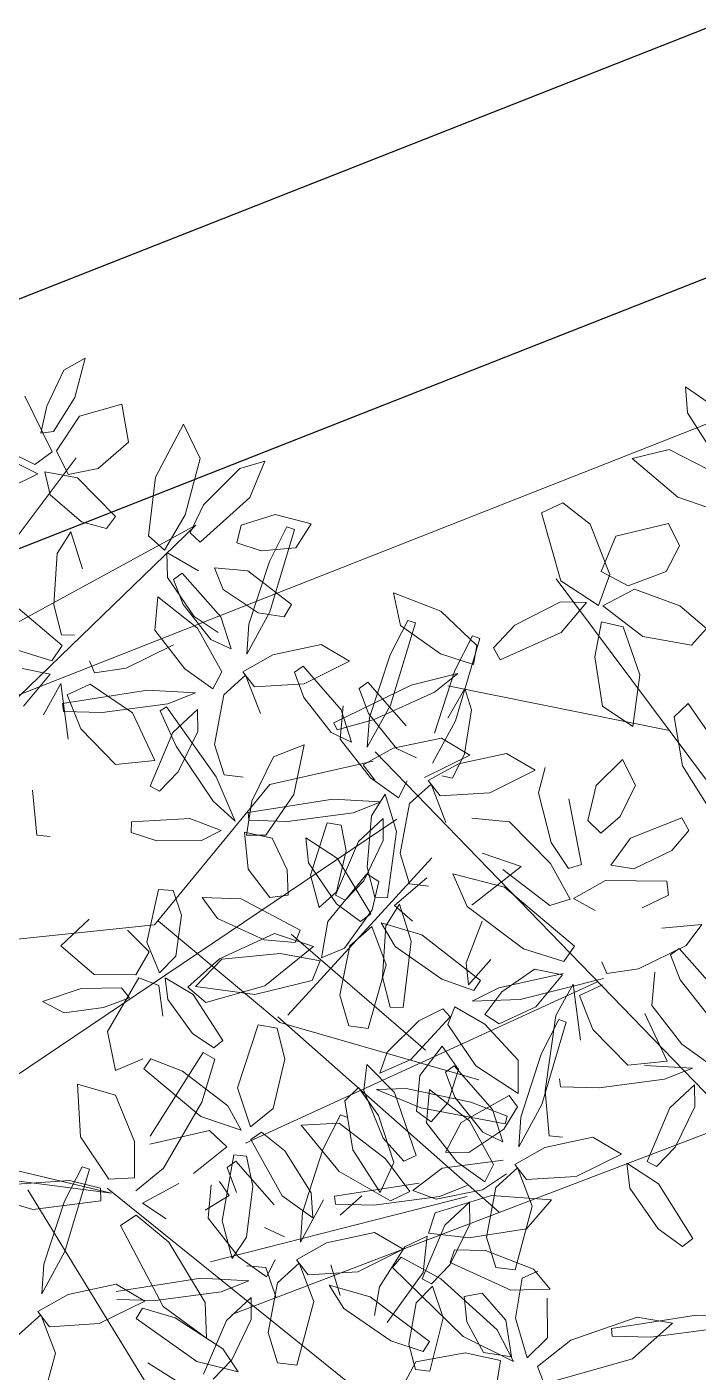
# Model space of a CAD drawing. Header units: millimetres. Extents: x 4980 to 19099, y 3891 to 5773.
# Drawn here: x 5571.92 to 5591.67, y 4656.99 to 4696.53 of the extents above; entities that cross this region are included whole.
import ezdxf

# ---------------------------------------------------------------- set-up
doc = ezdxf.new("R2010")
doc.units = ezdxf.units.MM
for name, color, linetype, lineweight in [('02_03 Sitzmöbel_Stift_Nr__7', 7, 'Continuous', 25), ('no3_ahşap gorunus on kalın', 34, 'Continuous', 20), ('no3_ölçü tefriş', 252, 'Continuous', 0)]:
    doc.layers.add(name, color=color, linetype=linetype, lineweight=lineweight)

# ---------------------------------------------------------------- blocks, each defined once
blk = doc.blocks.new('p34')
at = {"color": 68}
for p, q in [((1687.424, -14121.267), (1688.687, -14119.488)), ((1688.687, -14119.488), (1688.993, -14119.67)), ((1688.993, -14119.67), (1688.702, -14120.628)), ((1694.626, -14121.385), (1696.025, -14119.712)), ((1696.025, -14119.712), (1696.316, -14119.918)), ((1694.211, -14121.641), (1693.807, -14119.884)), ((1696.316, -14119.918), (1695.95, -14120.849)), ((1688.702, -14120.628), (1687.794, -14122.038)), ((1695.95, -14120.849), (1694.933, -14122.183)), ((1687.116, -14122.482), (1687.424, -14121.267)), ((1692.951, -14121.176), (1693.734, -14122.154)), ((1698.209, -14122.976), (1698.443, -14121.227)), ((1698.443, -14121.227), (1699.246, -14122.005)), ((1693.734, -14122.154), (1694.211, -14121.641)), ((1694.222, -14122.572), (1694.626, -14121.385)), ((1700.445, -14121.879), (1701.061, -14121.423)), ((1701.061, -14121.423), (1701.022, -14122.574)), ((1687.794, -14122.038), (1687.116, -14122.482)), ((1690.45, -14122.307), (1691.557, -14122.016)), ((1691.557, -14122.016), (1693.491, -14122.355)), ((1699.246, -14122.005), (1699.411, -14123.716)), ((1699.815, -14123.25), (1700.445, -14121.879)), ((1691.074, -14122.734), (1690.45, -14122.307)), ((1693.491, -14122.355), (1693.461, -14122.731)), ((1694.933, -14122.183), (1694.222, -14122.572)), ((1694.323, -14122.844), (1695.467, -14122.467)), ((1695.467, -14122.467), (1697.314, -14123.072)), ((1690.238, -14122.735), (1690.186, -14123.299)), ((1692.571, -14122.915), (1691.074, -14122.734)), ((1692.288, -14123.78), (1693.95, -14122.86)), ((1693.461, -14122.731), (1692.571, -14122.915)), ((1693.95, -14122.86), (1694.164, -14123.17)), ((1694.861, -14123.512), (1694.323, -14122.844)), ((1701.022, -14122.574), (1700.103, -14124.31)), ((1701.061, -14123.421), (1701.893, -14122.78)), ((1701.893, -14122.78), (1702.978, -14122.672)), ((1702.978, -14122.672), (1702.802, -14123.489)), ((1703.326, -14122.803), (1703.296, -14123.94)), ((1703.555, -14122.777), (1703.326, -14122.803)), ((1703.945, -14125.271), (1703.555, -14122.777)), ((1694.164, -14123.17), (1693.613, -14123.859)), ((1697.314, -14123.072), (1697.217, -14123.63)), ((1698.616, -14124.664), (1698.209, -14122.976)), ((1699.734, -14124.16), (1699.815, -14123.25)), ((1690.186, -14123.299), (1689.295, -14123.599)), ((1696.306, -14123.858), (1694.861, -14123.512)), ((1697.217, -14123.63), (1696.306, -14123.858)), ((1701.124, -14123.956), (1701.061, -14123.421)), ((1702.802, -14123.489), (1701.874, -14123.928)), ((1691.641, -14124.685), (1692.288, -14123.78)), ((1693.613, -14123.859), (1692.377, -14124.635)), ((1699.411, -14123.716), (1699.2, -14124.897)), ((1701.874, -14123.928), (1701.124, -14123.956)), ((1703.296, -14123.94), (1703.547, -14125.868)), ((1700.103, -14124.31), (1699.734, -14124.16)), ((1692.377, -14124.635), (1691.641, -14124.685)), ((1700.764, -14124.872), (1701.712, -14124.614)), ((1701.712, -14124.614), (1703.257, -14125.099)), ((1688.976, -14125.589), (1689.667, -14125.164)), ((1689.667, -14125.164), (1689.325, -14126.37)), ((1699.286, -14124.939), (1700.349, -14125.122)), ((1700.349, -14125.122), (1701.751, -14126.266)), ((1701.221, -14125.379), (1700.764, -14124.872)), ((1703.257, -14125.099), (1703.184, -14125.512)), ((1688.029, -14126.973), (1688.976, -14125.589)), ((1692.049, -14125.343), (1692.018, -14126.48)), ((1692.278, -14125.317), (1692.049, -14125.343)), ((1692.667, -14127.812), (1692.278, -14125.317)), ((1695.087, -14125.618), (1693.644, -14125.86)), ((1695.477, -14126.027), (1695.087, -14125.618)), ((1701.13, -14125.352), (1700.98, -14125.63)), ((1700.98, -14125.63), (1701.55, -14126.177)), ((1702.703, -14126.023), (1701.13, -14125.352)), ((1702.428, -14125.664), (1701.221, -14125.379)), ((1703.184, -14125.512), (1702.428, -14125.664)), ((1703.869, -14126.683), (1703.945, -14125.271)), ((1705.716, -14125.489), (1704.572, -14126.373)), ((1706.689, -14125.575), (1705.716, -14125.489)), ((1706.194, -14125.302), (1705.982, -14125.394)), ((1705.982, -14125.394), (1706.287, -14126.49)), ((1707.299, -14127.572), (1706.194, -14125.302)), ((1693.644, -14125.86), (1692.385, -14126.661)), ((1703.383, -14126.748), (1702.703, -14126.023)), ((1703.547, -14125.868), (1703.869, -14126.683)), ((1707.203, -14126.043), (1706.464, -14126.322)), ((1707.389, -14126.297), (1707.203, -14126.043)), ((1689.325, -14126.37), (1688.013, -14128.112)), ((1701.524, -14126.619), (1700.696, -14126.424)), ((1701.751, -14126.266), (1701.524, -14126.619)), ((1701.55, -14126.177), (1702.731, -14126.754)), ((1704.572, -14126.373), (1703.983, -14127.201)), ((1706.464, -14126.322), (1705.435, -14127.14)), ((1692.018, -14126.48), (1692.27, -14128.408)), ((1692.385, -14126.661), (1693.274, -14127.065)), ((1693.274, -14127.065), (1694.647, -14126.612)), ((1702.731, -14126.754), (1703.383, -14126.748)), ((1706.287, -14126.49), (1707.094, -14128.259)), ((1686.38, -14127.164), (1687.41, -14127.715)), ((1687.712, -14127.922), (1688.029, -14126.973)), ((1688.155, -14129.106), (1690.188, -14127.026)), ((1690.188, -14127.026), (1690.491, -14127.284)), ((1703.983, -14127.201), (1704.488, -14127.457)), ((1705.435, -14127.14), (1705.16, -14127.731)), ((1690.491, -14127.284), (1689.854, -14128.445)), ((1701.457, -14127.525), (1702.356, -14127.25)), ((1702.356, -14127.25), (1703.816, -14127.522)), ((1703.816, -14127.522), (1704.388, -14128.161)), ((1687.41, -14127.715), (1687.674, -14129.158)), ((1688.013, -14128.112), (1687.712, -14127.922)), ((1691.425, -14128.564), (1689.852, -14127.893)), ((1692.27, -14128.408), (1692.591, -14129.223)), ((1704.388, -14128.161), (1703.265, -14128.596)), ((1704.492, -14128.078), (1704.044, -14128.424)), ((1704.987, -14128.966), (1704.492, -14128.078)), ((1705.009, -14128.198), (1706.251, -14128.874)), ((1692.105, -14129.288), (1691.425, -14128.564)), ((1704.044, -14128.424), (1704.133, -14129.884)), ((1704.632, -14128.476), (1704.57, -14128.785)), ((1687.417, -14130.585), (1688.155, -14129.106)), ((1687.674, -14129.158), (1687.45, -14130.202)), ((1703.386, -14129.355), (1703.285, -14130.469)), ((1687.45, -14130.202), (1686.713, -14130.086))]:
    blk.add_line(p, q, dxfattribs=at)
at = {"color": 44}
for p, q in [((1694.436, -14137.067), (1688.808, -14122.302)), ((1698.592, -14133.078), (1693.838, -14122.703)), ((1691.802, -14130.168), (1697.552, -14123.652)), ((1696.572, -14127.998), (1699.979, -14124.041)), ((1694.72, -14136.809), (1705.34, -14126.519)), ((1705.965, -14135.169), (1707.275, -14128.65)), ((1701.623, -14138.41), (1710.428, -14131.837)), ((1689.745, -14157.312), (1691.245, -14145.741)), ((1692.477, -14145.759), (1689.745, -14157.312)), ((1696.426, -14147.139), (1697.633, -14158.576)), ((1709.373, -14159.799), (1697.468, -14147.471)), ((1701.586, -14148.938), (1711.355, -14156.272)), ((1691.075, -14151.353), (1700.732, -14165.701)), ((1705.13, -14151.986), (1709.373, -14159.799)), ((1689.842, -14154.849), (1677.356, -14162.512)), ((1689.888, -14157.183), (1682.828, -14165.969)), ((1684.757, -14158.385), (1680.613, -14164.956)), ((1697.741, -14158.695), (1694.76, -14162.265)), ((1697.633, -14158.576), (1701.75, -14161.968)), ((1687.725, -14160.227), (1689.649, -14167.77)), ((1701.75, -14161.968), (1702.441, -14165.013)), ((1694.76, -14162.265), (1693.074, -14168.117)), ((1694.975, -14162.502), (1699.595, -14166.733))]:
    blk.add_line(p, q, dxfattribs=at)
at = {"color": 66}
for p, q in [((1699.2, -14124.897), (1698.616, -14124.664)), ((1699.567, -14125.617), (1699.286, -14124.939)), ((1700.696, -14126.424), (1699.567, -14125.617)), ((1694.647, -14126.612), (1695.477, -14126.027)), ((1706.106, -14127.429), (1707.389, -14126.297)), ((1695.413, -14126.554), (1694.872, -14127.859)), ((1695.445, -14127.429), (1695.413, -14126.554)), ((1696.51, -14126.865), (1695.893, -14126.654)), ((1695.893, -14126.654), (1696.293, -14127.563)), ((1697.837, -14126.959), (1698.717, -14126.729)), ((1698.717, -14126.729), (1700.222, -14126.833)), ((1700.222, -14126.833), (1700.867, -14127.227)), ((1697.432, -14127.802), (1696.51, -14126.865)), ((1697.827, -14127.336), (1697.837, -14126.959)), ((1700.867, -14127.227), (1699.776, -14127.575)), ((1710.011, -14127.055), (1709.056, -14127.259)), ((1709.476, -14128.448), (1710.011, -14127.055)), ((1695.041, -14129.331), (1695.445, -14127.429)), ((1696.293, -14127.563), (1697.554, -14128.72)), ((1699.776, -14127.575), (1697.827, -14127.336)), ((1701.39, -14128.088), (1701.457, -14127.525)), ((1707.641, -14128.944), (1707.299, -14127.572)), ((1709.056, -14127.259), (1708.222, -14128.44)), ((1689.852, -14127.893), (1689.702, -14128.17)), ((1694.872, -14127.859), (1694.409, -14130.341)), ((1697.787, -14128.508), (1697.432, -14127.802)), ((1689.702, -14128.17), (1690.272, -14128.717)), ((1694.438, -14128.029), (1693.294, -14128.913)), ((1695.411, -14128.115), (1694.438, -14128.029)), ((1694.491, -14129.289), (1695.411, -14128.115)), ((1707.732, -14128.861), (1705.883, -14128.258)), ((1707.094, -14128.259), (1707.641, -14128.944)), ((1689.854, -14128.445), (1688.351, -14130.104)), ((1690.272, -14128.717), (1691.453, -14129.294)), ((1695.925, -14128.583), (1695.186, -14128.862)), ((1696.111, -14128.837), (1695.925, -14128.583)), ((1697.554, -14128.72), (1697.787, -14128.508)), ((1700.797, -14129.224), (1701.756, -14128.794)), ((1701.756, -14128.794), (1701.364, -14130.323)), ((1704.57, -14128.785), (1705.276, -14129.141)), ((1707.196, -14129.148), (1706.333, -14128.656)), ((1708.222, -14128.44), (1707.903, -14129.405)), ((1708.46, -14129.501), (1709.476, -14128.448)), ((1693.294, -14128.913), (1692.706, -14129.742)), ((1695.186, -14128.862), (1694.157, -14129.68)), ((1694.829, -14129.969), (1696.111, -14128.837)), ((1705.293, -14130.379), (1704.987, -14128.966)), ((1705.276, -14129.141), (1706.574, -14129.345)), ((1706.251, -14128.874), (1708.67, -14129.595)), ((1706.574, -14129.345), (1707.196, -14129.148)), ((1708.746, -14129.378), (1707.732, -14128.861)), ((1691.453, -14129.294), (1692.105, -14129.288)), ((1693.21, -14129.997), (1694.491, -14129.289)), ((1694.634, -14130.393), (1695.041, -14129.331)), ((1699.551, -14130.874), (1700.797, -14129.224)), ((1707.903, -14129.405), (1708.46, -14129.501)), ((1708.67, -14129.595), (1708.746, -14129.378)), ((1690.18, -14130.065), (1691.078, -14129.79)), ((1691.078, -14129.79), (1692.539, -14130.062)), ((1692.706, -14129.742), (1693.21, -14129.997)), ((1694.157, -14129.68), (1693.882, -14130.271)), ((1693.882, -14130.271), (1694.829, -14129.969)), ((1697.617, -14129.738), (1697.348, -14130.162)), ((1698.284, -14130.237), (1697.617, -14129.738)), ((1708.045, -14130.193), (1708.391, -14129.995)), ((1708.391, -14129.995), (1709.057, -14130.621)), ((1688.351, -14130.104), (1687.417, -14130.585)), ((1690.112, -14130.628), (1690.18, -14130.065)), ((1692.539, -14130.062), (1693.111, -14130.701)), ((1694.409, -14130.341), (1694.634, -14130.393)), ((1697.348, -14130.162), (1697.846, -14131.243)), ((1698.948, -14131.205), (1698.284, -14130.237)), ((1708.844, -14131.988), (1708.045, -14130.193)), ((1688.696, -14130.645), (1687.526, -14130.988)), ((1689.872, -14130.835), (1688.696, -14130.645)), ((1691.987, -14131.136), (1690.112, -14130.628)), ((1693.111, -14130.701), (1691.987, -14131.136)), ((1693.214, -14130.618), (1692.766, -14130.964)), ((1693.709, -14131.506), (1693.214, -14130.618)), ((1694.606, -14130.798), (1693.732, -14130.738)), ((1693.732, -14130.738), (1694.973, -14131.414)), ((1709.057, -14130.621), (1709.746, -14131.962)), ((1687.526, -14130.988), (1688.114, -14131.581)), ((1690.074, -14131.295), (1689.872, -14130.835)), ((1692.766, -14130.964), (1692.855, -14132.424)), ((1699.174, -14132.068), (1699.551, -14130.874)), ((1686.764, -14131.488), (1687.271, -14131.287)), ((1687.498, -14134.079), (1686.764, -14131.488)), ((1687.271, -14131.287), (1688.052, -14132.266)), ((1688.114, -14131.581), (1689.287, -14131.57)), ((1697.846, -14131.243), (1698.783, -14132.024)), ((1698.783, -14132.024), (1698.948, -14131.205)), ((1688.052, -14132.266), (1688.726, -14134.221)), ((1699.623, -14132.377), (1699.174, -14132.068)), ((1688.166, -14133.487), (1688.136, -14134.625)), ((1688.395, -14133.462), (1688.166, -14133.487)), ((1688.785, -14135.956), (1688.395, -14133.462)), ((1688.549, -14135.256), (1687.498, -14134.079)), ((1688.726, -14134.221), (1688.549, -14135.256)), ((1688.136, -14134.625), (1688.387, -14136.553))]:
    blk.add_line(p, q, dxfattribs=at)
at = {"color": 64}
for p, q in [((1704.133, -14129.884), (1704.797, -14131.22)), ((1701.364, -14130.323), (1699.623, -14132.377)), ((1700.821, -14131.648), (1701.878, -14130.272)), ((1704.797, -14131.22), (1705.293, -14130.379)), ((1703.285, -14130.469), (1702.057, -14131.672)), ((1696.454, -14131.401), (1694.606, -14130.798)), ((1694.015, -14132.919), (1693.709, -14131.506)), ((1694.056, -14131.628), (1695.374, -14131.51)), ((1694.973, -14131.414), (1697.392, -14132.135)), ((1695.374, -14131.51), (1697.589, -14131.832)), ((1697.468, -14131.918), (1696.454, -14131.401)), ((1702.674, -14131.693), (1704.136, -14131.323)), ((1704.136, -14131.323), (1704.878, -14131.515)), ((1710.362, -14131.973), (1712.36, -14131.405)), ((1712.36, -14131.405), (1712.656, -14132.03)), ((1694.01, -14132.023), (1694.056, -14131.628)), ((1695.498, -14131.964), (1695.467, -14133.101)), ((1695.726, -14131.939), (1695.498, -14131.964)), ((1697.392, -14132.135), (1697.468, -14131.918)), ((1697.589, -14131.832), (1698.51, -14132.338)), ((1701.005, -14132.25), (1700.821, -14131.648)), ((1702.057, -14131.672), (1701.005, -14132.25)), ((1701.915, -14132.202), (1702.674, -14131.693)), ((1709.636, -14133.084), (1710.362, -14131.973)), ((1709.746, -14131.962), (1709.726, -14132.729)), ((1698.51, -14132.338), (1696.87, -14132.551)), ((1700.676, -14132.987), (1701.027, -14132.343)), ((1701.027, -14132.343), (1701.553, -14133.285)), ((1702.029, -14132.583), (1701.915, -14132.202)), ((1703.958, -14132.208), (1702.029, -14132.583)), ((1709.726, -14132.729), (1708.844, -14131.988)), ((1712.656, -14132.03), (1712.029, -14132.843)), ((1692.855, -14132.424), (1693.519, -14133.76)), ((1697.182, -14132.921), (1698.174, -14132.525)), ((1698.174, -14132.525), (1698.489, -14133.202)), ((1693.519, -14133.76), (1694.015, -14132.919)), ((1695.467, -14133.101), (1695.718, -14135.029)), ((1696.131, -14133.945), (1697.182, -14132.921)), ((1702.946, -14133.155), (1703.323, -14132.77)), ((1703.439, -14133.722), (1702.946, -14133.155)), ((1703.323, -14132.77), (1704.345, -14133.016)), ((1704.345, -14133.016), (1705.111, -14133.791)), ((1706.68, -14133.201), (1708.13, -14132.973)), ((1708.13, -14132.973), (1709.159, -14133.168)), ((1710.553, -14133.415), (1709.636, -14133.084)), ((1712.029, -14132.843), (1710.553, -14133.415)), ((1699.172, -14133.181), (1698.827, -14133.333)), ((1698.827, -14133.333), (1698.959, -14134.26)), ((1701.553, -14133.285), (1701.542, -14135.094)), ((1701.9, -14134.124), (1702.007, -14133.45)), ((1702.007, -14133.45), (1702.804, -14134.026)), ((1706.084, -14134.092), (1706.68, -14133.201)), ((1708.726, -14134.39), (1709.632, -14133.207)), ((1709.159, -14133.168), (1709.009, -14133.807)), ((1709.632, -14133.207), (1710.124, -14134.144)), ((1710.218, -14133.955), (1710.642, -14133.163)), ((1710.642, -14133.163), (1711.681, -14133.597)), ((1692.515, -14134.003), (1693.247, -14133.916)), ((1693.247, -14133.916), (1692.648, -14134.852)), ((1696.248, -14135.107), (1696.131, -14133.945)), ((1704.364, -14134.167), (1703.439, -14133.722)), ((1705.111, -14133.791), (1704.364, -14134.167)), ((1709.009, -14133.807), (1707.601, -14134.295)), ((1711.681, -14133.597), (1712.048, -14135.141)), ((1691.321, -14134.842), (1692.515, -14134.003)), ((1698.959, -14134.26), (1699.644, -14135.657)), ((1702.436, -14135.243), (1701.9, -14134.124)), ((1702.804, -14134.026), (1703.397, -14135.533)), ((1707.601, -14134.295), (1706.084, -14134.092)), ((1710.124, -14134.144), (1709.626, -14135.48)), ((1710.641, -14135.074), (1710.218, -14133.955)), ((1712.824, -14135.418), (1713.963, -14134.069)), ((1713.963, -14134.069), (1714.22, -14135.158)), ((1693.301, -14134.514), (1693.151, -14134.791)), ((1694.874, -14135.185), (1693.301, -14134.514)), ((1696.04, -14135.844), (1696.116, -14134.433)), ((1697.652, -14134.445), (1696.248, -14135.107)), ((1697.887, -14134.65), (1696.743, -14135.534)), ((1698.86, -14134.736), (1697.887, -14134.65)), ((1701.126, -14135.14), (1700.758, -14134.372)), ((1708.476, -14135.818), (1708.726, -14134.39)), ((1690.806, -14135.558), (1691.321, -14134.842)), ((1692.648, -14134.852), (1691.036, -14135.857)), ((1693.151, -14134.791), (1693.721, -14135.339)), ((1695.718, -14135.029), (1696.04, -14135.844)), ((1700.262, -14136.123), (1700.157, -14134.95)), ((1701.542, -14135.094), (1701.126, -14135.14)), ((1711.392, -14135.47), (1710.641, -14135.074)), ((1693.721, -14135.339), (1694.902, -14135.915)), ((1695.554, -14135.909), (1694.874, -14135.185)), ((1698.635, -14135.483), (1697.606, -14136.301)), ((1698.277, -14136.591), (1699.56, -14135.459)), ((1699.374, -14135.205), (1698.635, -14135.483)), ((1699.56, -14135.459), (1699.374, -14135.205)), ((1703.03, -14135.736), (1702.436, -14135.243)), ((1703.397, -14135.533), (1703.03, -14135.736)), ((1706.366, -14135.309), (1704.923, -14135.551)), ((1706.757, -14135.718), (1706.366, -14135.309)), ((1709.626, -14135.48), (1708.962, -14136.255)), ((1712.048, -14135.141), (1711.392, -14135.47)), ((1712.258, -14137.059), (1712.824, -14135.418)), ((1714.22, -14135.158), (1713.439, -14136.689)), ((1691.036, -14135.857), (1690.806, -14135.558)), ((1694.902, -14135.915), (1695.554, -14135.909)), ((1696.743, -14135.534), (1696.154, -14136.363)), ((1699.644, -14135.657), (1700.262, -14136.123)), ((1704.923, -14135.551), (1703.665, -14136.352)), ((1705.927, -14136.303), (1706.757, -14135.718)), ((1708.962, -14136.255), (1708.476, -14135.818)), ((1714.03, -14136.513), (1715.299, -14135.697)), ((1715.299, -14135.697), (1716.064, -14135.644)), ((1716.064, -14135.644), (1715.411, -14136.594)), ((1688.709, -14137.368), (1688.785, -14135.956))]:
    blk.add_line(p, q, dxfattribs=at)
at = {"color": 60}
for p, q in [((1689.603, -14153.868), (1689.263, -14154.995)), ((1707.576, -14153.809), (1705.834, -14155.863)), ((1705.385, -14155.554), (1705.762, -14154.36)), ((1710.884, -14155.147), (1710.462, -14154.295)), ((1711.159, -14155.063), (1711.557, -14154.246)), ((1685.592, -14154.592), (1686.164, -14155.231)), ((1690.117, -14156.083), (1690.003, -14154.531)), ((1704.058, -14154.729), (1704.995, -14155.51)), ((1704.995, -14155.51), (1705.16, -14154.691)), ((1711.165, -14154.578), (1710.884, -14155.147)), ((1713.165, -14154.761), (1711.531, -14155.571)), ((1685.04, -14155.666), (1683.165, -14155.157)), ((1686.164, -14155.231), (1685.04, -14155.666)), ((1686.267, -14155.148), (1685.819, -14155.493)), ((1686.762, -14156.035), (1686.267, -14155.148)), ((1687.659, -14155.328), (1686.785, -14155.267)), ((1686.785, -14155.267), (1688.026, -14155.943)), ((1689.263, -14154.995), (1689.516, -14157.004)), ((1695.376, -14155.289), (1695.046, -14155.92)), ((1695.755, -14156.423), (1695.376, -14155.289)), ((1700.222, -14155.509), (1700.267, -14155.113)), ((1700.267, -14155.113), (1701.586, -14154.995)), ((1711.531, -14155.571), (1711.159, -14155.063)), ((1712.873, -14155.409), (1712.082, -14155.234)), ((1712.082, -14155.234), (1712.124, -14155.604)), ((1685.819, -14155.493), (1685.908, -14156.954)), ((1689.508, -14155.93), (1687.659, -14155.328)), ((1703.801, -14155.317), (1704.721, -14155.824)), ((1705.834, -14155.863), (1705.385, -14155.554)), ((1706.152, -14155.845), (1707.032, -14155.615)), ((1707.032, -14155.615), (1708.537, -14155.719)), ((1709.472, -14156.428), (1710.27, -14155.508)), ((1710.27, -14155.508), (1710.941, -14155.357)), ((1710.941, -14155.357), (1710.761, -14156.317)), ((1712.124, -14155.604), (1713.123, -14156.235)), ((1713.932, -14155.916), (1712.873, -14155.409)), ((1687.068, -14157.449), (1686.762, -14156.035)), ((1688.026, -14155.943), (1690.445, -14156.665)), ((1690.521, -14156.447), (1689.508, -14155.93)), ((1689.893, -14156.992), (1690.117, -14156.083)), ((1695.046, -14155.92), (1695.201, -14157.083)), ((1696.172, -14156.807), (1697.016, -14155.828)), ((1697.016, -14155.828), (1697.795, -14156.658)), ((1704.721, -14155.824), (1703.082, -14156.036)), ((1703.393, -14156.407), (1704.385, -14156.011)), ((1703.903, -14155.9), (1703.872, -14157.037)), ((1704.132, -14155.875), (1703.903, -14155.9)), ((1704.521, -14158.369), (1704.132, -14155.875)), ((1704.385, -14156.011), (1704.7, -14156.687)), ((1706.142, -14156.222), (1706.152, -14155.845)), ((1708.537, -14155.719), (1709.181, -14156.114)), ((1710.859, -14156.043), (1711.558, -14155.7)), ((1711.044, -14156.925), (1710.859, -14156.043)), ((1711.558, -14155.7), (1712.573, -14156.374)), ((1714.279, -14156.537), (1713.932, -14155.916)), ((1690.158, -14157.24), (1691.398, -14156.399)), ((1690.445, -14156.665), (1690.521, -14156.447)), ((1691.398, -14156.399), (1692.948, -14156.309)), ((1692.948, -14156.309), (1692.622, -14157.431)), ((1695.774, -14157.604), (1695.755, -14156.423)), ((1702.343, -14157.431), (1703.393, -14156.407)), ((1709.181, -14156.114), (1708.091, -14156.462)), ((1709.279, -14157.167), (1709.472, -14156.428)), ((1710.761, -14156.317), (1709.629, -14157.435)), ((1712.573, -14156.374), (1712.931, -14157.615)), ((1713.123, -14156.235), (1714.279, -14156.537)), ((1696.163, -14158.025), (1696.172, -14156.807)), ((1704.7, -14156.687), (1703.863, -14157.931)), ((1705.383, -14156.666), (1705.038, -14156.818)), ((1705.038, -14156.818), (1705.17, -14157.745)), ((1685.908, -14156.954), (1686.572, -14158.29)), ((1689.516, -14157.004), (1689.893, -14156.992)), ((1690.197, -14157.986), (1690.158, -14157.24)), ((1693.346, -14157.432), (1694.498, -14157.193)), ((1694.498, -14157.193), (1696.07, -14158.119)), ((1695.201, -14157.083), (1695.486, -14157.841)), ((1703.872, -14157.037), (1704.123, -14158.966)), ((1709.629, -14157.435), (1709.279, -14157.167)), ((1711.811, -14157.814), (1711.044, -14156.925)), ((1686.415, -14158.836), (1688.797, -14157.582)), ((1686.572, -14158.29), (1687.068, -14157.449)), ((1686.622, -14157.475), (1686.591, -14158.612)), ((1687.24, -14159.943), (1686.851, -14157.449)), ((1688.797, -14157.582), (1689.099, -14158.036)), ((1692.622, -14157.431), (1691.265, -14157.988)), ((1693.688, -14158.233), (1693.346, -14157.432)), ((1695.486, -14157.841), (1695.774, -14157.604)), ((1702.459, -14158.593), (1702.343, -14157.431)), ((1712.931, -14157.615), (1711.811, -14157.814)), ((1689.099, -14158.036), (1688.303, -14159.003)), ((1690.48, -14158.847), (1689.815, -14158.033)), ((1691.265, -14157.988), (1690.197, -14157.986)), ((1696.832, -14158.423), (1696.163, -14158.025)), ((1697.47, -14157.786), (1696.832, -14158.423)), ((1700.339, -14157.894), (1700.101, -14158.647)), ((1700.654, -14157.905), (1700.339, -14157.894)), ((1700.751, -14159.613), (1700.654, -14157.905)), ((1703.863, -14157.931), (1702.459, -14158.593)), ((1705.17, -14157.745), (1705.855, -14159.142)), ((1689.444, -14158.223), (1688.986, -14158.921)), ((1690.022, -14159.297), (1689.444, -14158.223)), ((1691.416, -14158.448), (1693.872, -14160.006)), ((1696.07, -14158.119), (1695.848, -14158.708)), ((1696.213, -14158.729), (1697.115, -14158.356)), ((1697.115, -14158.356), (1698.671, -14158.692)), ((1701.706, -14158.45), (1701.556, -14158.727)), ((1703.279, -14159.121), (1701.706, -14158.45)), ((1704.445, -14159.781), (1704.521, -14158.369)), ((1708.64, -14158.871), (1709.062, -14158.404)), ((1709.062, -14158.404), (1710.786, -14158.609)), ((1685.481, -14160.109), (1686.415, -14158.836)), ((1686.591, -14158.612), (1686.843, -14160.54)), ((1692.415, -14159.973), (1690.48, -14158.847)), ((1695.848, -14158.708), (1694.947, -14158.821)), ((1696.707, -14159.208), (1696.213, -14158.729)), ((1698.671, -14158.692), (1698.638, -14159.132)), ((1700.101, -14158.647), (1700.109, -14159.962)), ((1701.556, -14158.727), (1702.126, -14159.275)), ((1703.914, -14158.742), (1702.881, -14159.219)), ((1704.038, -14158.935), (1703.914, -14158.742)), ((1706.292, -14158.586), (1705.148, -14159.47)), ((1707.265, -14158.672), (1706.292, -14158.586)), ((1706.344, -14159.846), (1707.265, -14158.672)), ((1710.786, -14158.609), (1712.345, -14159.435)), ((1688.303, -14159.003), (1686.531, -14160.067)), ((1694.436, -14159.7), (1695.438, -14158.968)), ((1695.438, -14158.968), (1696.069, -14158.892)), ((1696.069, -14158.892), (1695.585, -14159.711)), ((1697.913, -14159.374), (1696.707, -14159.208)), ((1698.638, -14159.132), (1697.913, -14159.374)), ((1702.881, -14159.219), (1701.265, -14160.3)), ((1701.976, -14160.392), (1704.038, -14158.935)), ((1703.959, -14159.845), (1703.279, -14159.121)), ((1704.123, -14158.966), (1704.445, -14159.781)), ((1706.689, -14159.744), (1707.838, -14158.965)), ((1707.779, -14159.141), (1707.04, -14159.42)), ((1707.965, -14159.395), (1707.779, -14159.141)), ((1707.838, -14158.965), (1708.571, -14158.937)), ((1708.571, -14158.937), (1708.031, -14159.871)), ((1709.675, -14159.479), (1708.64, -14158.871)), ((1695.795, -14159.554), (1695.346, -14160.09)), ((1696.628, -14160.49), (1695.795, -14159.554)), ((1700.404, -14160.543), (1700.751, -14159.613)), ((1702.126, -14159.275), (1703.307, -14159.852)), ((1705.148, -14159.47), (1704.56, -14160.299)), ((1707.04, -14159.42), (1706.011, -14160.238)), ((1706.683, -14160.527), (1707.965, -14159.395)), ((1708.878, -14159.921), (1709.147, -14159.628)), ((1709.147, -14159.628), (1709.972, -14160.02)), ((1711.336, -14159.918), (1709.675, -14159.479)), ((1712.345, -14159.435), (1711.336, -14159.918)), ((1685.999, -14160.695), (1684.425, -14160.024)), ((1687.164, -14161.355), (1687.24, -14159.943)), ((1693.682, -14160.356), (1692.415, -14159.973)), ((1693.872, -14160.006), (1693.682, -14160.356)), ((1694.017, -14160.326), (1694.436, -14159.7)), ((1695.585, -14159.711), (1694.227, -14160.588)), ((1700.109, -14159.962), (1700.404, -14160.543)), ((1703.307, -14159.852), (1703.959, -14159.845)), ((1705.064, -14160.555), (1706.344, -14159.846)), ((1706.218, -14160.453), (1706.689, -14159.744)), ((1710.186, -14161.387), (1708.878, -14159.921)), ((1709.972, -14160.02), (1711.038, -14161.087)), ((1684.276, -14160.302), (1684.845, -14160.849)), ((1686.531, -14160.067), (1685.481, -14160.109)), ((1689.012, -14160.161), (1687.867, -14161.045)), ((1689.984, -14160.247), (1689.012, -14160.161)), ((1689.24, -14160.066), (1689.673, -14160.779)), ((1694.227, -14160.588), (1694.017, -14160.326)), ((1695.346, -14160.09), (1695.84, -14161.824)), ((1701.265, -14160.3), (1700.677, -14160.95)), ((1700.677, -14160.95), (1701.976, -14160.392)), ((1702.033, -14160.623), (1702.932, -14160.348)), ((1702.932, -14160.348), (1704.392, -14160.62)), ((1704.56, -14160.299), (1705.064, -14160.555)), ((1706.011, -14160.238), (1705.736, -14160.829)), ((1707.487, -14160.599), (1708.121, -14160.346)), ((1708.121, -14160.346), (1708.034, -14161.325)), ((1686.678, -14161.42), (1685.999, -14160.695)), ((1686.843, -14160.54), (1687.164, -14161.355)), ((1689.673, -14160.779), (1690.081, -14160.486)), ((1690.499, -14160.715), (1689.759, -14160.994)), ((1690.685, -14160.969), (1690.499, -14160.715)), ((1697.372, -14162.109), (1696.628, -14160.49)), ((1701.966, -14161.185), (1702.033, -14160.623)), ((1704.392, -14160.62), (1704.965, -14161.259)), ((1705.736, -14160.829), (1706.683, -14160.527)), ((1706.8, -14161.632), (1707.487, -14160.599)), ((1684.845, -14160.849), (1686.026, -14161.426)), ((1687.867, -14161.045), (1687.279, -14161.873)), ((1689.402, -14162.101), (1690.685, -14160.969)), ((1705.068, -14161.176), (1704.62, -14161.521)), ((1705.563, -14162.063), (1705.068, -14161.176)), ((1708.62, -14161.715), (1708.855, -14161.002)), ((1708.855, -14161.002), (1709.379, -14161.129)), ((1709.379, -14161.129), (1709.69, -14162.132)), ((1711.038, -14161.087), (1711.252, -14161.823)), ((1686.026, -14161.426), (1686.678, -14161.42)), ((1700.264, -14161.283), (1700.259, -14161.848)), ((1701.267, -14161.442), (1700.264, -14161.283)), ((1702.568, -14162.075), (1701.267, -14161.442)), ((1704.965, -14161.259), (1703.841, -14161.694)), ((1704.62, -14161.521), (1704.709, -14162.982)), ((1706.46, -14161.356), (1705.586, -14161.295)), ((1705.586, -14161.295), (1706.827, -14161.971)), ((1708.308, -14161.958), (1706.46, -14161.356)), ((1708.034, -14161.325), (1707.042, -14162.606)), ((1711.252, -14161.823), (1710.186, -14161.387)), ((1684.753, -14162.197), (1685.652, -14161.922)), ((1685.652, -14161.922), (1687.112, -14162.194)), ((1687.279, -14161.873), (1687.784, -14162.129)), ((1688.731, -14161.812), (1688.456, -14162.403)), ((1695.84, -14161.824), (1696.996, -14163.254)), ((1700.259, -14161.848), (1701.462, -14162.681)), ((1706.681, -14162.394), (1706.8, -14161.632)), ((1706.827, -14161.971), (1709.246, -14162.693)), ((1709.322, -14162.475), (1708.308, -14161.958)), ((1708.711, -14162.738), (1708.62, -14161.715)), ((1684.685, -14162.76), (1684.753, -14162.197)), ((1687.112, -14162.194), (1687.684, -14162.833)), ((1696.996, -14163.254), (1697.372, -14162.109)), ((1702.922, -14162.985), (1702.568, -14162.075)), ((1705.869, -14163.477), (1705.563, -14162.063)), ((1707.042, -14162.606), (1706.681, -14162.394)), ((1709.69, -14162.132), (1709.416, -14163.187)), ((1686.56, -14163.268), (1684.685, -14162.76)), ((1687.788, -14162.75), (1687.34, -14163.096)), ((1688.283, -14163.638), (1687.788, -14162.75)), ((1701.462, -14162.681), (1702.922, -14162.985)), ((1705.05, -14162.692), (1704.309, -14162.966)), ((1705.235, -14162.947), (1705.05, -14162.692)), ((1709.416, -14163.187), (1708.711, -14162.738)), ((1709.246, -14162.693), (1709.322, -14162.475)), ((1687.684, -14162.833), (1686.56, -14163.268)), ((1687.34, -14163.096), (1687.428, -14164.556)), ((1689.179, -14162.93), (1688.305, -14162.87)), ((1688.305, -14162.87), (1689.546, -14163.546)), ((1691.028, -14163.533), (1689.179, -14162.93)), ((1690.376, -14164.008), (1691.742, -14162.89)), ((1691.742, -14162.89), (1691.796, -14164.007)), ((1698.249, -14163.933), (1699.455, -14163.111)), ((1699.455, -14163.111), (1700.188, -14163.033)), ((1700.188, -14163.033), (1699.577, -14163.962)), ((1704.309, -14162.966), (1703.277, -14163.779)), ((1703.946, -14164.072), (1705.235, -14162.947)), ((1704.709, -14162.982), (1705.373, -14164.318)), ((1692.041, -14164.05), (1691.028, -14163.533)), ((1705.373, -14164.318), (1705.869, -14163.477)), ((1686.738, -14164.038), (1687.637, -14163.763)), ((1688.588, -14165.051), (1688.283, -14163.638)), ((1697.724, -14164.642), (1698.249, -14163.933)), ((1699.577, -14163.962), (1697.95, -14164.944)), ((1703.277, -14163.779), (1702.998, -14164.369)), ((1689.097, -14164.035), (1689.669, -14164.674)), ((1689.52, -14165.518), (1690.376, -14164.008)), ((1691.796, -14164.007), (1690.748, -14165.369)), ((1691.966, -14164.267), (1692.041, -14164.05)), ((1694.581, -14164.858), (1694.656, -14164.297)), ((1694.656, -14164.297), (1695.558, -14164.034)), ((1695.558, -14164.034), (1697.015, -14164.326)), ((1697.015, -14164.326), (1697.578, -14164.974)), ((1702.998, -14164.369), (1703.946, -14164.072)), ((1687.428, -14164.556), (1688.092, -14165.892)), ((1691.362, -14165.305), (1692.758, -14164.734)), ((1692.758, -14164.734), (1693.52, -14164.822)), ((1697.95, -14164.944), (1697.724, -14164.642)), ((1702.329, -14164.712), (1701.879, -14165.055)), ((1702.819, -14165.602), (1702.329, -14164.712)), ((1686.147, -14165.053), (1686.986, -14165.199)), ((1688.092, -14165.892), (1688.588, -14165.051)), ((1693.52, -14164.822), (1692.705, -14165.636)), ((1696.449, -14165.393), (1694.581, -14164.858)), ((1697.578, -14164.974), (1696.449, -14165.393)), ((1698.428, -14165.431), (1698.443, -14165.054)), ((1698.443, -14165.054), (1699.326, -14164.837)), ((1699.326, -14164.837), (1700.829, -14164.961)), ((1700.829, -14164.961), (1701.468, -14165.365)), ((1703.719, -14164.899), (1702.845, -14164.834)), ((1702.845, -14164.834), (1704.083, -14165.517)), ((1705.565, -14165.512), (1703.719, -14164.899)), ((1687.409, -14166.478), (1685.942, -14165.419)), ((1686.986, -14165.199), (1688.161, -14165.937)), ((1689.787, -14166.087), (1689.52, -14165.518)), ((1690.748, -14165.369), (1689.787, -14166.087)), ((1690.681, -14165.914), (1691.362, -14165.305)), ((1696.993, -14165.657), (1697.689, -14165.242)), ((1697.689, -14165.242), (1697.33, -14166.443)), ((1700.373, -14165.698), (1698.428, -14165.431)), ((1701.468, -14165.365), (1700.373, -14165.698)), ((1704.083, -14165.517), (1706.499, -14166.251)), ((1706.575, -14166.034), (1705.565, -14165.512)), ((1688.161, -14165.937), (1688.482, -14166.597)), ((1690.847, -14166.275), (1690.681, -14165.914)), ((1692.705, -14165.636), (1690.847, -14166.275)), ((1696.027, -14167.028), (1696.993, -14165.657)), ((1698.192, -14165.641), (1697.735, -14166.171)), ((1699.012, -14166.589), (1698.192, -14165.641)), ((1703.117, -14167.017), (1702.819, -14165.602)), ((1684.508, -14166.675), (1684.556, -14166.258)), ((1684.556, -14166.258), (1685.302, -14166.061)), ((1685.302, -14166.061), (1686.524, -14166.274)), ((1686.524, -14166.274), (1687.011, -14166.752)), ((1689.564, -14166.864), (1689.822, -14166.177)), ((1689.822, -14166.177), (1690.473, -14167.037)), ((1691.835, -14166.715), (1692.155, -14166.281)), ((1692.155, -14166.281), (1693.2, -14166.382)), ((1706.499, -14166.251), (1706.575, -14166.034)), ((1686.08, -14167.067), (1684.508, -14166.675)), ((1687.011, -14166.752), (1686.08, -14167.067)), ((1688.482, -14166.597), (1687.409, -14166.478)), ((1688.43, -14167.825), (1688.57, -14166.633)), ((1688.57, -14166.633), (1689.167, -14166.832)), ((1692.402, -14167.207), (1691.835, -14166.715)), ((1693.2, -14166.382), (1694.067, -14167.043)), ((1697.33, -14166.443), (1695.994, -14168.167)), ((1701.96, -14166.516), (1702.617, -14167.856)), ((1689.167, -14166.832), (1689.674, -14168.492)), ((1689.837, -14168.224), (1689.564, -14166.864)), ((1690.473, -14167.037), (1690.715, -14168.83)), ((1690.934, -14167.82), (1690.946, -14167.137)), ((1690.946, -14167.137), (1691.815, -14167.596)), ((1694.067, -14167.043), (1693.38, -14167.52)), ((1695.696, -14167.972), (1696.027, -14167.028)), ((1702.617, -14167.856), (1703.117, -14167.017)), ((1686.89, -14169.062), (1687.704, -14167.274)), ((1687.704, -14167.274), (1688.081, -14167.402)), ((1688.081, -14167.402), (1688.055, -14168.315)), ((1693.38, -14167.52), (1692.402, -14167.207)), ((1694.697, -14167.203), (1693.486, -14168.025)), ((1695.223, -14167.412), (1694.697, -14167.203)), ((1694.712, -14168.291), (1695.223, -14167.412)), ((1685.059, -14168.255), (1685.959, -14167.761)), ((1685.959, -14167.761), (1686.706, -14167.688)), ((1686.706, -14167.688), (1686.801, -14168.219)), ((1688.697, -14169.523), (1688.43, -14167.825)), ((1691.62, -14168.853), (1690.934, -14167.82)), ((1691.815, -14167.596), (1692.612, -14169.006)), ((1695.778, -14168.701), (1695.384, -14167.918)), ((1695.384, -14167.918), (1695.436, -14169.331)), ((1696.511, -14167.745), (1695.862, -14167.81)), ((1695.862, -14167.81), (1696.605, -14168.47)), ((1697.739, -14168.213), (1696.511, -14167.745)), ((1698.205, -14167.912), (1699.341, -14169.358)), ((1684.932, -14169.081), (1685.059, -14168.255)), ((1686.801, -14168.219), (1686.008, -14168.908)), ((1688.055, -14168.315), (1687.507, -14169.721)), ((1690.308, -14168.933), (1689.837, -14168.224)), ((1693.486, -14168.025), (1692.676, -14169.277)), ((1693.652, -14169.275), (1694.712, -14168.291)), ((1695.994, -14168.167), (1695.696, -14167.972)), ((1699.341, -14169.358), (1699.733, -14168.218)), ((1689.674, -14168.492), (1689.545, -14170.252)), ((1696.202, -14170.599), (1695.778, -14168.701)), ((1686.008, -14168.908), (1684.932, -14169.081)), ((1686.92, -14170.213), (1686.89, -14169.062)), ((1692.277, -14169.258), (1691.62, -14168.853)), ((1692.612, -14169.006), (1692.277, -14169.258)), ((1689.545, -14170.252), (1688.697, -14169.523)), ((1692.676, -14169.277), (1693.652, -14169.275)), ((1695.436, -14169.331), (1696.049, -14171.78)), ((1687.507, -14169.721), (1686.92, -14170.213))]:
    blk.add_line(p, q, dxfattribs=at)

msp = doc.modelspace()

# ---------------------------------------------------------------- linework, layer by layer
at = {"layer": '02_03 Sitzmöbel_Stift_Nr__7', "linetype": 'Continuous'}
msp.add_line((5607.262, 4702.526), (5488.153, 4655.651), dxfattribs=at)
at = {"layer": '02_03 Sitzmöbel_Stift_Nr__7', "linetype": 'Continuous', "flags": 128}
msp.add_lwpolyline([(5490.65, 4649.306), (5609.759, 4696.181), (5589.628, 4747.333, 0.414214), (5583.144, 4750.154), (5468.689, 4705.111)], format="xyb", close=True, dxfattribs=at)
at = {"layer": 'no3_ahşap gorunus on kalın'}
msp.add_lwpolyline([(5609.759, 4696.181), (5624.378, 4696.181), (5624.378, 4592.861), (5564.166, 4592.874), (5564.186, 4642.669), (5542.333, 4642.678), (5533.01, 4657.03), (5529.961, 4664.777), (5609.759, 4696.181)], dxfattribs=at)
msp.add_lwpolyline([(5610.517, 4692.181), (5620.378, 4692.181), (5620.378, 4596.862), (5568.168, 4596.873), (5568.188, 4646.668), (5544.505, 4646.677), (5536.585, 4658.871), (5535.148, 4662.52)], close=True, dxfattribs=at)

# ---------------------------------------------------------------- block references
at = {"layer": 'no3_ölçü tefriş', "rotation": 90.00055769755988}
for p in [(-8582.884, 2972.372), (-8544.33, 2969.746, 0.527)]:
    msp.add_blockref('p34', p, dxfattribs=at)

doc.saveas('drawing.dxf')
